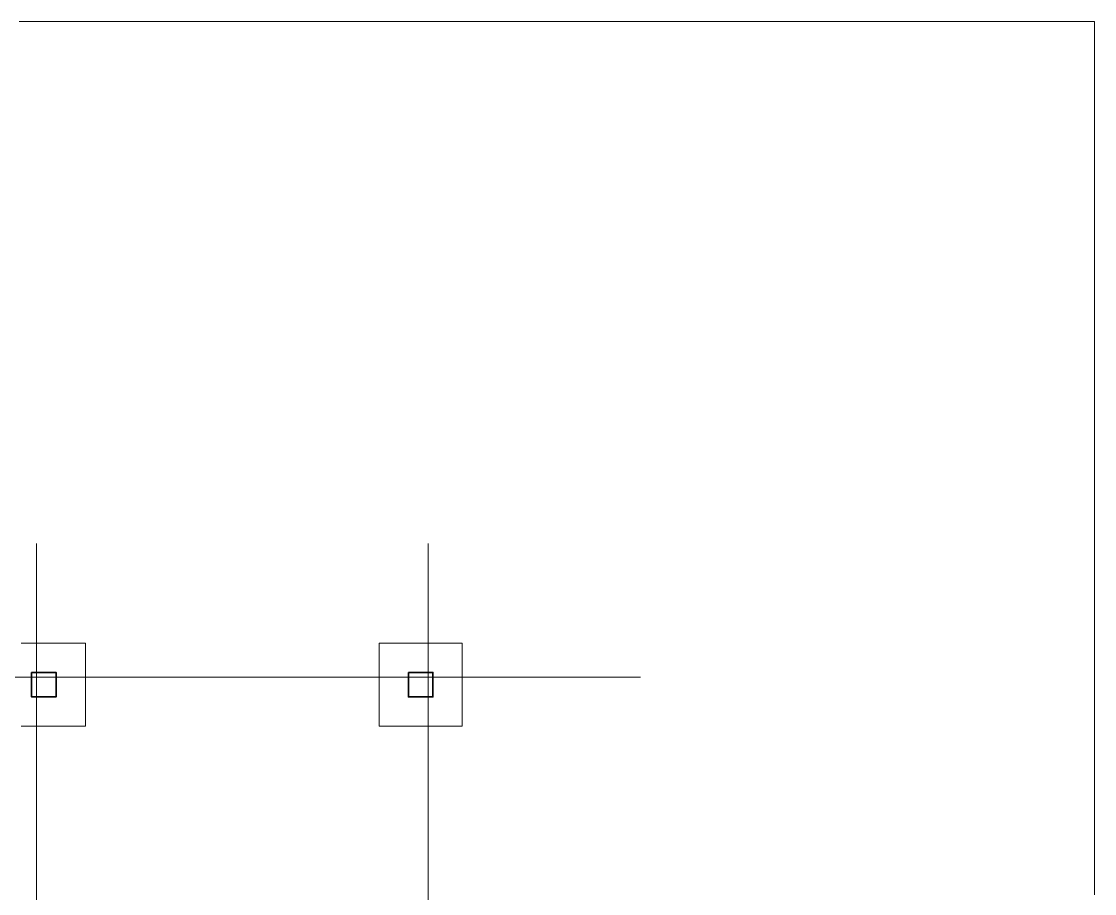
# Model space of a CAD drawing. Header units: metres. Extents: x 0 to 434, y -50 to 331.
# Drawn here: x 214.3 to 433.6, y 152.9 to 331.2 of the extents above; entities that cross this region are included whole.
import ezdxf

# ---------------------------------------------------------------- set-up
doc = ezdxf.new("R2010")
doc.units = ezdxf.units.M
for name, color, linetype in [('A-ANNO', 7, 'Continuous'), ('A-COLU', 7, 'Continuous'), ('A-MAT', 7, 'Continuous')]:
    doc.layers.add(name, color=color, linetype=linetype)

msp = doc.modelspace()

# ---------------------------------------------------------------- linework, layer by layer
at = {"layer": 'A-ANNO', "linetype": 'Continuous', "lineweight": 18, "true_color": 0x000000}
for p, q in [((217.4, 224.49), (217.4, 36.12)), ((297.4, 224.49), (297.4, 36.12)), ((80.3, 197.13), (340.78, 197.13))]:
    msp.add_line(p, q, dxfattribs=at)
at = {"layer": 'A-COLU', "linetype": 'Continuous', "lineweight": 35, "true_color": 0x000000}
for points in [[(216.4, 198.13), (216.9, 198.13), (217.4, 198.13), (217.9, 198.13), (218.4, 198.13), (218.9, 198.13), (219.4, 198.13), (219.9, 198.13), (220.4, 198.13), (220.9, 198.13), (221.4, 198.13)], [(216.4, 193.13), (216.4, 193.63), (216.4, 194.13), (216.4, 194.63), (216.4, 195.13), (216.4, 195.63), (216.4, 196.13), (216.4, 196.63), (216.4, 197.13), (216.4, 197.63), (216.4, 198.13)], [(221.4, 198.13), (221.4, 197.63), (221.4, 197.13), (221.4, 196.63), (221.4, 196.13), (221.4, 195.63), (221.4, 195.13), (221.4, 194.63), (221.4, 194.13), (221.4, 193.63), (221.4, 193.13)], [(293.4, 198.13), (293.9, 198.13), (294.4, 198.13), (294.9, 198.13), (295.4, 198.13), (295.9, 198.13), (296.4, 198.13), (296.9, 198.13), (297.4, 198.13), (297.9, 198.13), (298.4, 198.13)], [(293.4, 193.13), (293.4, 193.63), (293.4, 194.13), (293.4, 194.63), (293.4, 195.13), (293.4, 195.63), (293.4, 196.13), (293.4, 196.63), (293.4, 197.13), (293.4, 197.63), (293.4, 198.13)], [(298.4, 198.13), (298.4, 197.63), (298.4, 197.13), (298.4, 196.63), (298.4, 196.13), (298.4, 195.63), (298.4, 195.13), (298.4, 194.63), (298.4, 194.13), (298.4, 193.63), (298.4, 193.13)], [(221.4, 193.13), (220.9, 193.13), (220.4, 193.13), (219.9, 193.13), (219.4, 193.13), (218.9, 193.13), (218.4, 193.13), (217.9, 193.13), (217.4, 193.13), (216.9, 193.13), (216.4, 193.13)], [(298.4, 193.13), (297.9, 193.13), (297.4, 193.13), (296.9, 193.13), (296.4, 193.13), (295.9, 193.13), (295.4, 193.13), (294.9, 193.13), (294.4, 193.13), (293.9, 193.13), (293.4, 193.13)]]:
    msp.add_lwpolyline(points, dxfattribs=at)
for points in [[(216.4, 198.13), (216.9, 198.13), (217.4, 198.13), (217.9, 198.13), (218.4, 198.13), (218.9, 198.13), (219.4, 198.13), (219.9, 198.13), (220.4, 198.13), (220.9, 198.13), (221.4, 198.13), (221.4, 197.63), (221.4, 197.13), (221.4, 196.63), (221.4, 196.13), (221.4, 195.63), (221.4, 195.13), (221.4, 194.63), (221.4, 194.13), (221.4, 193.63), (221.4, 193.13), (220.9, 193.13), (220.4, 193.13), (219.9, 193.13), (219.4, 193.13), (218.9, 193.13), (218.4, 193.13), (217.9, 193.13), (217.4, 193.13), (216.9, 193.13), (216.4, 193.13), (216.4, 193.63), (216.4, 194.13), (216.4, 194.63), (216.4, 195.13), (216.4, 195.63), (216.4, 196.13), (216.4, 196.63), (216.4, 197.13), (216.4, 197.63), (216.4, 198.13)], [(293.4, 198.13), (293.9, 198.13), (294.4, 198.13), (294.9, 198.13), (295.4, 198.13), (295.9, 198.13), (296.4, 198.13), (296.9, 198.13), (297.4, 198.13), (297.9, 198.13), (298.4, 198.13), (298.4, 197.63), (298.4, 197.13), (298.4, 196.63), (298.4, 196.13), (298.4, 195.63), (298.4, 195.13), (298.4, 194.63), (298.4, 194.13), (298.4, 193.63), (298.4, 193.13), (297.9, 193.13), (297.4, 193.13), (296.9, 193.13), (296.4, 193.13), (295.9, 193.13), (295.4, 193.13), (294.9, 193.13), (294.4, 193.13), (293.9, 193.13), (293.4, 193.13), (293.4, 193.63), (293.4, 194.13), (293.4, 194.63), (293.4, 195.13), (293.4, 195.63), (293.4, 196.13), (293.4, 196.63), (293.4, 197.13), (293.4, 197.63), (293.4, 198.13)]]:
    msp.add_lwpolyline(points, close=True, dxfattribs=at)
at = {"layer": 'A-MAT', "linetype": 'Continuous', "lineweight": 18, "true_color": 0x000000}
for points in [[(433.57, 331.15), (433.07, 331.15), (432.57, 331.15), (432.07, 331.15), (431.57, 331.15), (431.07, 331.15), (430.57, 331.15), (430.07, 331.15), (429.57, 331.15), (429.07, 331.15), (428.57, 331.15), (428.08, 331.15), (427.58, 331.15), (427.08, 331.15), (426.58, 331.15), (426.08, 331.15), (425.58, 331.15), (425.08, 331.15), (424.58, 331.15), (424.08, 331.15), (423.58, 331.15), (423.08, 331.15), (422.58, 331.15), (422.08, 331.15), (421.58, 331.15), (421.08, 331.15), (420.58, 331.15), (420.09, 331.15), (419.59, 331.15), (419.09, 331.15), (418.59, 331.15), (418.09, 331.15), (417.59, 331.15), (417.09, 331.15), (416.59, 331.15), (416.09, 331.15), (415.59, 331.15), (415.09, 331.15), (414.59, 331.15), (414.09, 331.15), (413.59, 331.15), (413.09, 331.15), (412.59, 331.15), (412.1, 331.15), (411.6, 331.15), (411.1, 331.15), (410.6, 331.15), (410.1, 331.15), (409.6, 331.15), (409.1, 331.15), (408.6, 331.15), (408.1, 331.15), (407.6, 331.15), (407.1, 331.15), (406.6, 331.15), (406.1, 331.15), (405.6, 331.15), (405.1, 331.15), (404.6, 331.15), (404.1, 331.15), (403.61, 331.15), (403.11, 331.15), (402.61, 331.15), (402.11, 331.15), (401.61, 331.15), (401.11, 331.15), (400.61, 331.15), (400.11, 331.15), (399.61, 331.15), (399.11, 331.15), (398.61, 331.15), (398.11, 331.15), (397.61, 331.15), (397.11, 331.15), (396.61, 331.15), (396.11, 331.15), (395.62, 331.15), (395.12, 331.15), (394.62, 331.15), (394.12, 331.15), (393.62, 331.15), (393.12, 331.15), (392.62, 331.15), (392.12, 331.15), (391.62, 331.15), (391.12, 331.15), (390.62, 331.15), (390.12, 331.15), (389.62, 331.15), (389.12, 331.15), (388.62, 331.15), (388.12, 331.15), (387.63, 331.15), (387.13, 331.15), (386.63, 331.15), (386.13, 331.15), (385.63, 331.15), (385.13, 331.15), (384.63, 331.15), (384.13, 331.15), (383.63, 331.15), (383.13, 331.15), (382.63, 331.15), (382.13, 331.15), (381.63, 331.15), (381.13, 331.15), (380.63, 331.15), (380.13, 331.15), (379.64, 331.15), (379.14, 331.15), (378.64, 331.15), (378.14, 331.15), (377.64, 331.15), (377.14, 331.15), (376.64, 331.15), (376.14, 331.15), (375.64, 331.15), (375.14, 331.15), (374.64, 331.15), (374.14, 331.15), (373.64, 331.15), (373.14, 331.15), (372.64, 331.15), (372.14, 331.15), (371.64, 331.15), (371.15, 331.15), (370.65, 331.15), (370.15, 331.15), (369.65, 331.15), (369.15, 331.15), (368.65, 331.15), (368.15, 331.15), (367.65, 331.15), (367.15, 331.15), (366.65, 331.15), (366.15, 331.15), (365.65, 331.15), (365.15, 331.15), (364.65, 331.15), (364.15, 331.15), (363.65, 331.15), (363.16, 331.15), (362.66, 331.15), (362.16, 331.15), (361.66, 331.15), (361.16, 331.15), (360.66, 331.15), (360.16, 331.15), (359.66, 331.15), (359.16, 331.15), (358.66, 331.15), (358.16, 331.15), (357.66, 331.15), (357.16, 331.15), (356.66, 331.15), (356.16, 331.15), (355.66, 331.15), (355.17, 331.15), (354.67, 331.15), (354.17, 331.15), (353.67, 331.15), (353.17, 331.15), (352.67, 331.15), (352.17, 331.15), (351.67, 331.15), (351.17, 331.15), (350.67, 331.15), (350.17, 331.15), (349.67, 331.15), (349.17, 331.15), (348.67, 331.15), (348.17, 331.15), (347.67, 331.15), (347.18, 331.15), (346.68, 331.15), (346.18, 331.15), (345.68, 331.15), (345.18, 331.15), (344.68, 331.15), (344.18, 331.15), (343.68, 331.15), (343.18, 331.15), (342.68, 331.15), (342.18, 331.15), (341.68, 331.15), (341.18, 331.15), (340.68, 331.15), (340.18, 331.15), (339.68, 331.15), (339.18, 331.15), (338.69, 331.15), (338.19, 331.15), (337.69, 331.15), (337.19, 331.15), (336.69, 331.15), (336.19, 331.15), (335.69, 331.15), (335.19, 331.15), (334.69, 331.15), (334.19, 331.15), (333.69, 331.15), (333.19, 331.15), (332.69, 331.15), (332.19, 331.15), (331.69, 331.15), (331.19, 331.15), (330.7, 331.15), (330.2, 331.15), (329.7, 331.15), (329.2, 331.15), (328.7, 331.15), (328.2, 331.15), (327.7, 331.15), (327.2, 331.15), (326.7, 331.15), (326.2, 331.15), (325.7, 331.15), (325.2, 331.15), (324.7, 331.15), (324.2, 331.15), (323.7, 331.15), (323.2, 331.15), (322.71, 331.15), (322.21, 331.15), (321.71, 331.15), (321.21, 331.15), (320.71, 331.15), (320.21, 331.15), (319.71, 331.15), (319.21, 331.15), (318.71, 331.15), (318.21, 331.15), (317.71, 331.15), (317.21, 331.15), (316.71, 331.15), (316.21, 331.15), (315.71, 331.15), (315.21, 331.15), (314.72, 331.15), (314.22, 331.15), (313.72, 331.15), (313.22, 331.15), (312.72, 331.15), (312.22, 331.15), (311.72, 331.15), (311.22, 331.15), (310.72, 331.15), (310.22, 331.15), (309.72, 331.15), (309.22, 331.15), (308.72, 331.15), (308.22, 331.15), (307.72, 331.15), (307.22, 331.15), (306.72, 331.15), (306.23, 331.15), (305.73, 331.15), (305.23, 331.15), (304.73, 331.15), (304.23, 331.15), (303.73, 331.15), (303.23, 331.15), (302.73, 331.15), (302.23, 331.15), (301.73, 331.15), (301.23, 331.15), (300.73, 331.15), (300.23, 331.15), (299.73, 331.15), (299.23, 331.15), (298.73, 331.15), (298.24, 331.15), (297.74, 331.15), (297.24, 331.15), (296.74, 331.15), (296.24, 331.15), (295.74, 331.15), (295.24, 331.15), (294.74, 331.15), (294.24, 331.15), (293.74, 331.15), (293.24, 331.15), (292.74, 331.15), (292.24, 331.15), (291.74, 331.15), (291.24, 331.15), (290.74, 331.15), (290.25, 331.15), (289.75, 331.15), (289.25, 331.15), (288.75, 331.15), (288.25, 331.15), (287.75, 331.15), (287.25, 331.15), (286.75, 331.15), (286.25, 331.15), (285.75, 331.15), (285.25, 331.15), (284.75, 331.15), (284.25, 331.15), (283.75, 331.15), (283.25, 331.15), (282.75, 331.15), (282.25, 331.15), (281.76, 331.15), (281.26, 331.15), (280.76, 331.15), (280.26, 331.15), (279.76, 331.15), (279.26, 331.15), (278.76, 331.15), (278.26, 331.15), (277.76, 331.15), (277.26, 331.15), (276.76, 331.15), (276.26, 331.15), (275.76, 331.15), (275.26, 331.15), (274.76, 331.15), (274.26, 331.15), (273.77, 331.15), (273.27, 331.15), (272.77, 331.15), (272.27, 331.15), (271.77, 331.15), (271.27, 331.15), (270.77, 331.15), (270.27, 331.15), (269.77, 331.15), (269.27, 331.15), (268.77, 331.15), (268.27, 331.15), (267.77, 331.15), (267.27, 331.15), (266.77, 331.15), (266.27, 331.15), (265.78, 331.15), (265.28, 331.15), (264.78, 331.15), (264.28, 331.15), (263.78, 331.15), (263.28, 331.15), (262.78, 331.15), (262.28, 331.15), (261.78, 331.15), (261.28, 331.15), (260.78, 331.15), (260.28, 331.15), (259.78, 331.15), (259.28, 331.15), (258.78, 331.15), (258.28, 331.15), (257.79, 331.15), (257.29, 331.15), (256.79, 331.15), (256.29, 331.15), (255.79, 331.15), (255.29, 331.15), (254.79, 331.15), (254.29, 331.15), (253.79, 331.15), (253.29, 331.15), (252.79, 331.15), (252.29, 331.15), (251.79, 331.15), (251.29, 331.15), (250.79, 331.15), (250.29, 331.15), (249.79, 331.15), (249.3, 331.15), (248.8, 331.15), (248.3, 331.15), (247.8, 331.15), (247.3, 331.15), (246.8, 331.15), (246.3, 331.15), (245.8, 331.15), (245.3, 331.15), (244.8, 331.15), (244.3, 331.15), (243.8, 331.15), (243.3, 331.15), (242.8, 331.15), (242.3, 331.15), (241.8, 331.15), (241.31, 331.15), (240.81, 331.15), (240.31, 331.15), (239.81, 331.15), (239.31, 331.15), (238.81, 331.15), (238.31, 331.15), (237.81, 331.15), (237.31, 331.15), (236.81, 331.15), (236.31, 331.15), (235.81, 331.15), (235.31, 331.15), (234.81, 331.15), (234.31, 331.15), (233.81, 331.15), (233.32, 331.15), (232.82, 331.15), (232.32, 331.15), (231.82, 331.15), (231.32, 331.15), (230.82, 331.15), (230.32, 331.15), (229.82, 331.15), (229.32, 331.15), (228.82, 331.15), (228.32, 331.15), (227.82, 331.15), (227.32, 331.15), (226.82, 331.15), (226.32, 331.15), (225.82, 331.15), (225.33, 331.15), (224.83, 331.15), (224.33, 331.15), (223.83, 331.15), (223.33, 331.15), (222.83, 331.15), (222.33, 331.15), (221.83, 331.15), (221.33, 331.15), (220.83, 331.15), (220.33, 331.15), (219.83, 331.15), (219.33, 331.15), (218.83, 331.15), (218.33, 331.15), (217.83, 331.15), (217.33, 331.15), (216.84, 331.15), (216.34, 331.15), (215.84, 331.15), (215.34, 331.15), (214.84, 331.15), (214.34, 331.15), (213.84, 331.15)], [(433.57, 331.15), (433.57, 330.65), (433.57, 330.15), (433.57, 329.65), (433.57, 329.15), (433.57, 328.65), (433.57, 328.15), (433.57, 327.65), (433.57, 327.15), (433.57, 326.65), (433.57, 326.15), (433.57, 325.65), (433.57, 325.15), (433.57, 324.65), (433.57, 324.15), (433.57, 323.65), (433.57, 323.15), (433.57, 322.65), (433.57, 322.15), (433.57, 321.65), (433.57, 321.15), (433.57, 320.65), (433.57, 320.15), (433.57, 319.66), (433.57, 319.16), (433.57, 318.66), (433.57, 318.16), (433.57, 317.66), (433.57, 317.16), (433.57, 316.66), (433.57, 316.16), (433.57, 315.66), (433.57, 315.16), (433.57, 314.66), (433.57, 314.16), (433.57, 313.66), (433.57, 313.16), (433.57, 312.66), (433.57, 312.16), (433.57, 311.66), (433.57, 311.16), (433.57, 310.66), (433.57, 310.16), (433.57, 309.66), (433.57, 309.16), (433.57, 308.66), (433.57, 308.16), (433.57, 307.66), (433.57, 307.16), (433.57, 306.66), (433.57, 306.16), (433.57, 305.66), (433.57, 305.16), (433.57, 304.66), (433.57, 304.16), (433.57, 303.66), (433.57, 303.16), (433.57, 302.66), (433.57, 302.16), (433.57, 301.66), (433.57, 301.16), (433.57, 300.66), (433.57, 300.16), (433.57, 299.66), (433.57, 299.16), (433.57, 298.66), (433.57, 298.16), (433.57, 297.66), (433.57, 297.16), (433.57, 296.66), (433.57, 296.16), (433.57, 295.66), (433.57, 295.16), (433.57, 294.66), (433.57, 294.16), (433.57, 293.66), (433.57, 293.16), (433.57, 292.66), (433.57, 292.16), (433.57, 291.66), (433.57, 291.16), (433.57, 290.66), (433.57, 290.16), (433.57, 289.66), (433.57, 289.16), (433.57, 288.66), (433.57, 288.16), (433.57, 287.66), (433.57, 287.16), (433.57, 286.66), (433.57, 286.16), (433.57, 285.66), (433.57, 285.16), (433.57, 284.66), (433.57, 284.16), (433.57, 283.66), (433.57, 283.16), (433.57, 282.66), (433.57, 282.16), (433.57, 281.66), (433.57, 281.16), (433.57, 280.66), (433.57, 280.16), (433.57, 279.66), (433.57, 279.16), (433.57, 278.66), (433.57, 278.16), (433.57, 277.66), (433.57, 277.16), (433.57, 276.66), (433.57, 276.16), (433.57, 275.66), (433.57, 275.16), (433.57, 274.66), (433.57, 274.16), (433.57, 273.66), (433.57, 273.16), (433.57, 272.66), (433.57, 272.16), (433.57, 271.66), (433.57, 271.16), (433.57, 270.66), (433.57, 270.16), (433.57, 269.66), (433.57, 269.16), (433.57, 268.66), (433.57, 268.16), (433.57, 267.66), (433.57, 267.16), (433.57, 266.66), (433.57, 266.16), (433.57, 265.66), (433.57, 265.16), (433.57, 264.66), (433.57, 264.16), (433.57, 263.66), (433.57, 263.16), (433.57, 262.66), (433.57, 262.16), (433.57, 261.66), (433.57, 261.16), (433.57, 260.66), (433.57, 260.16), (433.57, 259.66), (433.57, 259.16), (433.57, 258.66), (433.57, 258.16), (433.57, 257.66), (433.57, 257.16), (433.57, 256.66), (433.57, 256.16), (433.57, 255.66), (433.57, 255.16), (433.57, 254.66), (433.57, 254.16), (433.57, 253.66), (433.57, 253.16), (433.57, 252.66), (433.57, 252.16), (433.57, 251.66), (433.57, 251.16), (433.57, 250.66), (433.57, 250.16), (433.57, 249.66), (433.57, 249.16), (433.57, 248.66), (433.57, 248.16), (433.57, 247.66), (433.57, 247.16), (433.57, 246.66), (433.57, 246.16), (433.57, 245.66), (433.57, 245.16), (433.57, 244.66), (433.57, 244.16), (433.57, 243.66), (433.57, 243.16), (433.57, 242.66), (433.57, 242.16), (433.57, 241.66), (433.57, 241.16), (433.57, 240.66), (433.57, 240.16), (433.57, 239.66), (433.57, 239.16), (433.57, 238.66), (433.57, 238.16), (433.57, 237.66), (433.57, 237.16), (433.57, 236.66), (433.57, 236.16), (433.57, 235.66), (433.57, 235.16), (433.57, 234.66), (433.57, 234.16), (433.57, 233.66), (433.57, 233.16), (433.57, 232.66), (433.57, 232.16), (433.57, 231.66), (433.57, 231.16), (433.57, 230.66), (433.57, 230.16), (433.57, 229.66), (433.57, 229.16), (433.57, 228.66), (433.57, 228.16), (433.57, 227.66), (433.57, 227.16), (433.57, 226.66), (433.57, 226.16), (433.57, 225.66), (433.57, 225.16), (433.57, 224.66), (433.57, 224.16), (433.57, 223.66), (433.57, 223.16), (433.57, 222.66), (433.57, 222.16), (433.57, 221.66), (433.57, 221.16), (433.57, 220.66), (433.57, 220.16), (433.57, 219.66), (433.57, 219.16), (433.57, 218.66), (433.57, 218.16), (433.57, 217.66), (433.57, 217.16), (433.57, 216.66), (433.57, 216.16), (433.57, 215.66), (433.57, 215.16), (433.57, 214.66), (433.57, 214.16), (433.57, 213.66), (433.57, 213.16), (433.57, 212.66), (433.57, 212.16), (433.57, 211.66), (433.57, 211.16), (433.57, 210.66), (433.57, 210.16), (433.57, 209.66), (433.57, 209.16), (433.57, 208.66), (433.57, 208.16), (433.57, 207.66), (433.57, 207.16), (433.57, 206.66), (433.57, 206.16), (433.57, 205.66), (433.57, 205.16), (433.57, 204.66), (433.57, 204.16), (433.57, 203.66), (433.57, 203.16), (433.57, 202.66), (433.57, 202.16), (433.57, 201.66), (433.57, 201.16), (433.57, 200.66), (433.57, 200.16), (433.57, 199.66), (433.57, 199.16), (433.57, 198.66), (433.57, 198.16), (433.57, 197.66), (433.57, 197.16), (433.57, 196.66), (433.57, 196.16), (433.57, 195.66), (433.57, 195.16), (433.57, 194.66), (433.57, 194.16), (433.57, 193.66), (433.57, 193.16), (433.57, 192.66), (433.57, 192.16), (433.57, 191.66), (433.57, 191.16), (433.57, 190.66), (433.57, 190.16), (433.57, 189.66), (433.57, 189.16), (433.57, 188.66), (433.57, 188.16), (433.57, 187.66), (433.57, 187.16), (433.57, 186.66), (433.57, 186.16), (433.57, 185.66), (433.57, 185.16), (433.57, 184.66), (433.57, 184.16), (433.57, 183.66), (433.57, 183.16), (433.57, 182.66), (433.57, 182.16), (433.57, 181.66), (433.57, 181.16), (433.57, 180.66), (433.57, 180.16), (433.57, 179.66), (433.57, 179.16), (433.57, 178.66), (433.57, 178.16), (433.57, 177.66), (433.57, 177.16), (433.57, 176.66), (433.57, 176.16), (433.57, 175.66), (433.57, 175.16), (433.57, 174.66), (433.57, 174.16), (433.57, 173.66), (433.57, 173.16), (433.57, 172.66), (433.57, 172.16), (433.57, 171.66), (433.57, 171.16), (433.57, 170.66), (433.57, 170.16), (433.57, 169.66), (433.57, 169.16), (433.57, 168.66), (433.57, 168.16), (433.57, 167.66), (433.57, 167.16), (433.57, 166.66), (433.57, 166.16), (433.57, 165.66), (433.57, 165.16), (433.57, 164.66), (433.57, 164.16), (433.57, 163.66), (433.57, 163.16), (433.57, 162.66), (433.57, 162.16), (433.57, 161.66), (433.57, 161.16), (433.57, 160.66), (433.57, 160.16), (433.57, 159.66), (433.57, 159.16), (433.57, 158.66), (433.57, 158.16), (433.57, 157.66), (433.57, 157.16), (433.57, 156.66), (433.57, 156.16), (433.57, 155.66), (433.57, 155.16), (433.57, 154.66), (433.57, 154.16), (433.57, 153.66), (433.57, 153.16), (433.57, 152.66)], [(227.4, 204.13), (226.91, 204.13), (226.43, 204.13), (225.94, 204.13), (225.46, 204.13), (224.97, 204.13), (224.49, 204.13), (224, 204.13), (223.51, 204.13), (223.03, 204.13), (222.54, 204.13), (222.06, 204.13), (221.57, 204.13), (221.09, 204.13), (220.6, 204.13), (220.11, 204.13), (219.63, 204.13), (219.14, 204.13), (218.66, 204.13), (218.17, 204.13), (217.69, 204.13), (217.2, 204.13), (216.71, 204.13), (216.23, 204.13), (215.74, 204.13), (215.26, 204.13), (214.77, 204.13), (214.29, 204.13)], [(227.4, 204.13), (227.4, 204.13), (227.4, 204.13), (227.4, 204.13), (227.4, 204.13), (227.4, 204.13), (227.4, 204.13), (227.4, 204.13), (227.4, 204.13)], [(227.4, 204.13), (227.4, 204.13), (227.4, 204.13), (227.4, 204.13), (227.4, 204.13), (227.4, 204.13), (227.4, 204.13), (227.4, 204.13), (227.4, 204.13)], [(227.4, 187.13), (227.4, 187.61), (227.4, 188.1), (227.4, 188.58), (227.4, 189.07), (227.4, 189.56), (227.4, 190.04), (227.4, 190.53), (227.4, 191.01), (227.4, 191.5), (227.4, 191.98), (227.4, 192.47), (227.4, 192.96), (227.4, 193.44), (227.4, 193.93), (227.4, 194.41), (227.4, 194.9), (227.4, 195.38), (227.4, 195.87), (227.4, 196.36), (227.4, 196.84), (227.4, 197.33), (227.4, 197.81), (227.4, 198.3), (227.4, 198.78), (227.4, 199.27), (227.4, 199.76), (227.4, 200.24), (227.4, 200.73), (227.4, 201.21), (227.4, 201.7), (227.4, 202.18), (227.4, 202.67), (227.4, 203.16), (227.4, 203.64), (227.4, 204.13)], [(287.4, 204.13), (287.4, 203.64), (287.4, 203.16), (287.4, 202.67), (287.4, 202.18), (287.4, 201.7), (287.4, 201.21), (287.4, 200.73), (287.4, 200.24), (287.4, 199.76), (287.4, 199.27), (287.4, 198.78), (287.4, 198.3), (287.4, 197.81), (287.4, 197.33), (287.4, 196.84), (287.4, 196.36), (287.4, 195.87), (287.4, 195.38), (287.4, 194.9), (287.4, 194.41), (287.4, 193.93), (287.4, 193.44), (287.4, 192.96), (287.4, 192.47), (287.4, 191.98), (287.4, 191.5), (287.4, 191.01), (287.4, 190.53), (287.4, 190.04), (287.4, 189.56), (287.4, 189.07), (287.4, 188.58), (287.4, 188.1), (287.4, 187.61), (287.4, 187.13)], [(304.4, 204.13), (303.91, 204.13), (303.43, 204.13), (302.94, 204.13), (302.46, 204.13), (301.97, 204.13), (301.49, 204.13), (301, 204.13), (300.51, 204.13), (300.03, 204.13), (299.54, 204.13), (299.06, 204.13), (298.57, 204.13), (298.09, 204.13), (297.6, 204.13), (297.11, 204.13), (296.63, 204.13), (296.14, 204.13), (295.66, 204.13), (295.17, 204.13), (294.69, 204.13), (294.2, 204.13), (293.71, 204.13), (293.23, 204.13), (292.74, 204.13), (292.26, 204.13), (291.77, 204.13), (291.29, 204.13), (290.8, 204.13), (290.31, 204.13), (289.83, 204.13), (289.34, 204.13), (288.86, 204.13), (288.37, 204.13), (287.89, 204.13), (287.4, 204.13)], [(304.4, 204.13), (304.4, 204.13), (304.4, 204.13), (304.4, 204.13), (304.4, 204.13), (304.4, 204.13), (304.4, 204.13), (304.4, 204.13), (304.4, 204.13)], [(304.4, 204.13), (304.4, 204.13), (304.4, 204.13), (304.4, 204.13), (304.4, 204.13), (304.4, 204.13), (304.4, 204.13), (304.4, 204.13), (304.4, 204.13)], [(304.4, 187.13), (304.4, 187.61), (304.4, 188.1), (304.4, 188.58), (304.4, 189.07), (304.4, 189.56), (304.4, 190.04), (304.4, 190.53), (304.4, 191.01), (304.4, 191.5), (304.4, 191.98), (304.4, 192.47), (304.4, 192.96), (304.4, 193.44), (304.4, 193.93), (304.4, 194.41), (304.4, 194.9), (304.4, 195.38), (304.4, 195.87), (304.4, 196.36), (304.4, 196.84), (304.4, 197.33), (304.4, 197.81), (304.4, 198.3), (304.4, 198.78), (304.4, 199.27), (304.4, 199.76), (304.4, 200.24), (304.4, 200.73), (304.4, 201.21), (304.4, 201.7), (304.4, 202.18), (304.4, 202.67), (304.4, 203.16), (304.4, 203.64), (304.4, 204.13)], [(214.29, 187.13), (214.77, 187.13), (215.26, 187.13), (215.74, 187.13), (216.23, 187.13), (216.71, 187.13), (217.2, 187.13), (217.69, 187.13), (218.17, 187.13), (218.66, 187.13), (219.14, 187.13), (219.63, 187.13), (220.11, 187.13), (220.6, 187.13), (221.09, 187.13), (221.57, 187.13), (222.06, 187.13), (222.54, 187.13), (223.03, 187.13), (223.51, 187.13), (224, 187.13), (224.49, 187.13), (224.97, 187.13), (225.46, 187.13), (225.94, 187.13), (226.43, 187.13), (226.91, 187.13), (227.4, 187.13)], [(227.4, 187.13), (227.4, 187.13), (227.4, 187.13), (227.4, 187.13), (227.4, 187.13), (227.4, 187.13), (227.4, 187.13), (227.4, 187.13), (227.4, 187.13)], [(287.4, 187.13), (287.89, 187.13), (288.37, 187.13), (288.86, 187.13), (289.34, 187.13), (289.83, 187.13), (290.31, 187.13), (290.8, 187.13), (291.29, 187.13), (291.77, 187.13), (292.26, 187.13), (292.74, 187.13), (293.23, 187.13), (293.71, 187.13), (294.2, 187.13), (294.69, 187.13), (295.17, 187.13), (295.66, 187.13), (296.14, 187.13), (296.63, 187.13), (297.11, 187.13), (297.6, 187.13), (298.09, 187.13), (298.57, 187.13), (299.06, 187.13), (299.54, 187.13), (300.03, 187.13), (300.51, 187.13), (301, 187.13), (301.49, 187.13), (301.97, 187.13), (302.46, 187.13), (302.94, 187.13), (303.43, 187.13), (303.91, 187.13), (304.4, 187.13)], [(304.4, 187.13), (304.4, 187.13), (304.4, 187.13), (304.4, 187.13), (304.4, 187.13), (304.4, 187.13), (304.4, 187.13), (304.4, 187.13), (304.4, 187.13)]]:
    msp.add_lwpolyline(points, dxfattribs=at)

doc.saveas('drawing.dxf')
